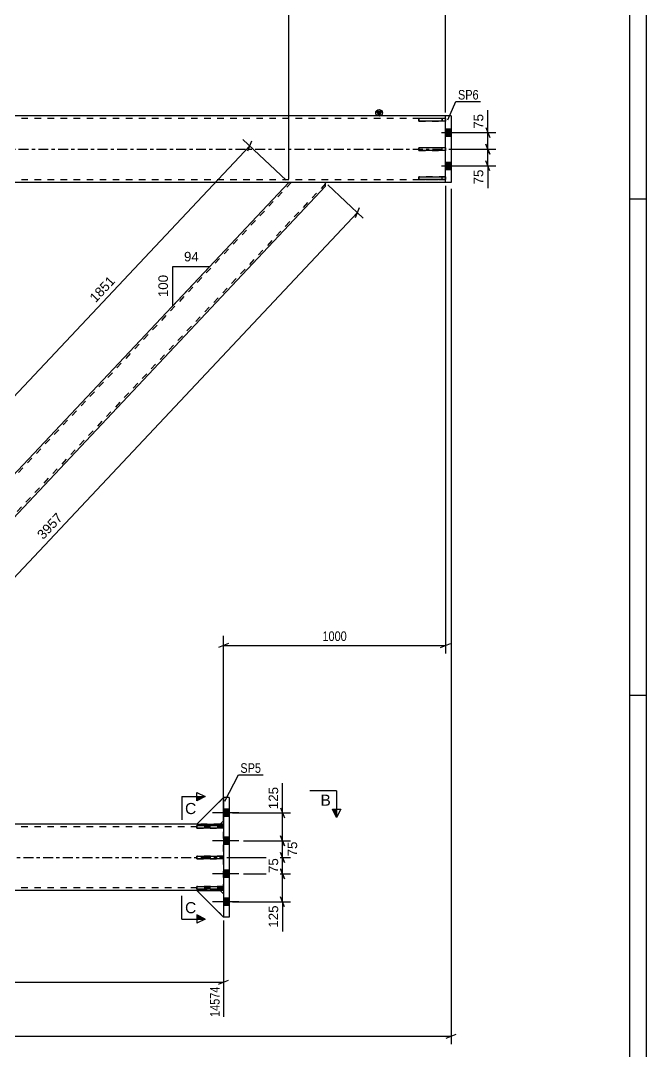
# Model space of a CAD drawing. Header units: millimetres. Extents: x -130 to 1059, y -611 to 230.
# Drawn here: x 870.6 to 1058.6, y -270.9 to 38.6 of the extents above; entities that cross this region are included whole.
import ezdxf

# ---------------------------------------------------------------- set-up
doc = ezdxf.new("R2010")
doc.units = ezdxf.units.MM
doc.linetypes.add('DXK_LINE_DOT2', pattern=[3.9198, 1.9599, -1.9599])
doc.linetypes.add('DXK_LINE_DOT3', pattern=[5.9187, 2.979, -0.9799, 0.9799, -0.9799])
doc.styles.add('Arial', font='ARIAL.TTF', dxfattribs={"height": 0.2})
doc.styles.add('Arial Narrow', font='ARIALN.TTF', dxfattribs={"height": 0.2})

# ---------------------------------------------------------------- blocks, each defined once
blk = doc.blocks.new('Unknown-814407902-1163')
at = {"color": 5, "linetype": 'Continuous'}
for p, q in [((1058.56, -611.02), (1058.56, 229.98)), ((1053.56, -606.02), (1053.56, 224.98)), ((1058.56, -15.02), (1053.56, -15.02)), ((1058.56, -164.02), (1053.56, -164.02))]:
    blk.add_line(p, q, dxfattribs=at)
blk = doc.blocks.new('Part-814407902-1631 - 1390')
at = {"color": 7, "linetype": 'DXK_LINE_DOT2'}
for p, q in [((931.6, -221.43), (923.6, -221.43)), ((923.6, -221.43), (923.6, -222.23)), ((923.6, -222.23), (931.6, -222.23)), ((930.6, -222.23), (930.6, -221.43)), ((931.6, -222.23), (931.6, -221.43))]:
    blk.add_line(p, q, dxfattribs=at)
blk = doc.blocks.new('Part-814407902-1626 - 1390')
at = {"color": 2, "linetype": 'Continuous'}
for p, q in [((923.6, -203.1), (931.6, -203.1)), ((923.6, -203.9), (923.6, -203.1)), ((931.6, -203.9), (923.6, -203.9)), ((931.6, -203.1), (931.6, -203.9))]:
    blk.add_line(p, q, dxfattribs=at)
at = {"color": 7, "linetype": 'DXK_LINE_DOT2'}
blk.add_line((930.6, -203.9), (930.6, -203.1), dxfattribs=at)
blk = doc.blocks.new('Part-814407902-1589 - 1390')
at = {"color": 2, "linetype": 'Continuous'}
for p, q in [((933.27, -194.67), (931.6, -194.67)), ((931.6, -194.67), (931.6, -230.67)), ((933.27, -194.67), (933.27, -230.67)), ((933.27, -230.67), (931.6, -230.67))]:
    blk.add_line(p, q, dxfattribs=at)
blk = doc.blocks.new('Part-814407902-1628 - 1390')
at = {"color": 2, "linetype": 'Continuous'}
for p, q in [((923.6, -221.43), (931.6, -221.43)), ((923.6, -222.23), (923.6, -221.43)), ((931.6, -222.23), (923.6, -222.23)), ((931.6, -221.43), (931.6, -222.23))]:
    blk.add_line(p, q, dxfattribs=at)
at = {"color": 7, "linetype": 'DXK_LINE_DOT2'}
blk.add_line((930.6, -222.23), (930.6, -221.43), dxfattribs=at)
blk = doc.blocks.new('Part-814407902-1574 - 1390')
at = {"color": 2, "linetype": 'Continuous'}
for p, q in [((998.27, -10), (998.27, 10)), ((999.94, 10), (998.27, 10)), ((999.94, 10), (999.94, -10)), ((999.94, -10), (998.27, -10))]:
    blk.add_line(p, q, dxfattribs=at)
blk = doc.blocks.new('Part-814407902-1627 - 1390')
at = {"color": 2, "linetype": 'Continuous'}
for p, q in [((923.6, -212.27), (931.6, -212.27)), ((923.6, -213.07), (923.6, -212.27)), ((931.6, -213.07), (923.6, -213.07)), ((931.6, -212.27), (931.6, -213.07))]:
    blk.add_line(p, q, dxfattribs=at)
at = {"color": 7, "linetype": 'DXK_LINE_DOT2'}
blk.add_line((930.6, -213.07), (930.6, -212.27), dxfattribs=at)
blk = doc.blocks.new('Part-814407902-1629 - 1390')
at = {"color": 7, "linetype": 'DXK_LINE_DOT2'}
for p, q in [((931.6, -203.1), (923.6, -203.1)), ((923.6, -203.1), (923.6, -203.9)), ((923.6, -203.9), (931.6, -203.9)), ((930.6, -203.9), (930.6, -203.1)), ((931.6, -203.9), (931.6, -203.1))]:
    blk.add_line(p, q, dxfattribs=at)
blk = doc.blocks.new('Part-814407902-1630 - 1390')
at = {"color": 7, "linetype": 'DXK_LINE_DOT2'}
for p, q in [((931.6, -212.27), (923.6, -212.27)), ((923.6, -212.27), (923.6, -213.07)), ((923.6, -213.07), (931.6, -213.07)), ((930.6, -213.07), (930.6, -212.27)), ((931.6, -213.07), (931.6, -212.27))]:
    blk.add_line(p, q, dxfattribs=at)
blk = doc.blocks.new('Part-814407902-1634 - 1390')
at = {"color": 7, "linetype": 'DXK_LINE_DOT2'}
for p, q in [((923.6, -222.67), (930.6, -222.67)), ((931.6, -230.67), (923.6, -222.67)), ((930.6, -222.67), (931.6, -223.67)), ((931.6, -223.67), (931.6, -230.67))]:
    blk.add_line(p, q, dxfattribs=at)
blk = doc.blocks.new('Part-814407902-1637 - 1390')
at = {"color": 2, "linetype": 'Continuous'}
for p, q in [((931.6, -230.67), (923.6, -222.67)), ((923.6, -222.67), (930.6, -222.67)), ((930.6, -222.67), (931.6, -223.67))]:
    blk.add_line(p, q, dxfattribs=at)
at = {"color": 7, "linetype": 'DXK_LINE_DOT2'}
blk.add_line((931.6, -223.67), (931.6, -230.67), dxfattribs=at)
blk = doc.blocks.new('Part-814407902-1640 - 1390')
at = {"color": 7, "linetype": 'DXK_LINE_DOT2'}
for p, q in [((931.6, -194.67), (923.6, -202.67)), ((931.6, -201.67), (931.6, -194.67)), ((923.6, -202.67), (930.6, -202.67)), ((930.6, -202.67), (931.6, -201.67))]:
    blk.add_line(p, q, dxfattribs=at)
blk = doc.blocks.new('Part-814407902-1643 - 1390')
at = {"color": 2, "linetype": 'Continuous'}
for p, q in [((931.6, -194.67), (923.6, -202.67)), ((923.6, -202.67), (930.6, -202.67)), ((930.6, -202.67), (931.6, -201.67))]:
    blk.add_line(p, q, dxfattribs=at)
at = {"color": 7, "linetype": 'DXK_LINE_DOT2'}
blk.add_line((931.6, -201.67), (931.6, -194.67), dxfattribs=at)
blk = doc.blocks.new('Part-814407902-1644 - 1390')
at = {"color": 2, "linetype": 'Continuous'}
for p, q in [((998.27, 0.42), (990.27, 0.42)), ((990.27, -0.38), (990.27, 0.42)), ((998.27, 0.42), (998.27, -0.38)), ((998.27, -0.38), (990.27, -0.38))]:
    blk.add_line(p, q, dxfattribs=at)
at = {"color": 7, "linetype": 'DXK_LINE_DOT2'}
blk.add_line((997.27, -0.38), (997.27, 0.42), dxfattribs=at)
blk = doc.blocks.new('Part-814407902-1645 - 1390')
at = {"color": 2, "linetype": 'Continuous'}
for p, q in [((998.27, 9.19), (990.27, 9.19)), ((990.27, 8.39), (990.27, 9.19)), ((998.27, 8.39), (990.27, 8.39)), ((998.27, 9.19), (998.27, 8.39))]:
    blk.add_line(p, q, dxfattribs=at)
at = {"color": 7, "linetype": 'DXK_LINE_DOT2'}
blk.add_line((997.27, 8.39), (997.27, 9.19), dxfattribs=at)
blk = doc.blocks.new('Part-814407902-1646 - 1390')
at = {"color": 2, "linetype": 'Continuous'}
for p, q in [((990.27, -8.34), (998.27, -8.34)), ((990.27, -9.14), (990.27, -8.34)), ((998.27, -9.14), (990.27, -9.14)), ((998.27, -8.34), (998.27, -9.14))]:
    blk.add_line(p, q, dxfattribs=at)
at = {"color": 7, "linetype": 'DXK_LINE_DOT2'}
blk.add_line((997.27, -9.14), (997.27, -8.34), dxfattribs=at)
blk = doc.blocks.new('Part-814407902-1647 - 1390')
at = {"color": 7, "linetype": 'DXK_LINE_DOT2'}
for p, q in [((998.27, 0.42), (990.27, 0.42)), ((990.27, 0.42), (990.27, -0.38)), ((997.27, -0.38), (997.27, 0.42)), ((998.27, -0.38), (998.27, 0.42)), ((990.27, -0.38), (998.27, -0.38))]:
    blk.add_line(p, q, dxfattribs=at)
blk = doc.blocks.new('Part-814407902-1648 - 1390')
at = {"color": 7, "linetype": 'DXK_LINE_DOT2'}
for p, q in [((998.27, 9.19), (990.27, 9.19)), ((990.27, 9.19), (990.27, 8.39)), ((990.27, 8.39), (998.27, 8.39)), ((997.27, 9.19), (997.27, 8.39)), ((998.27, 8.39), (998.27, 9.19))]:
    blk.add_line(p, q, dxfattribs=at)
blk = doc.blocks.new('Part-814407902-1649 - 1390')
at = {"color": 7, "linetype": 'DXK_LINE_DOT2'}
for p, q in [((998.27, -8.34), (990.27, -8.34)), ((990.27, -8.34), (990.27, -9.14)), ((990.27, -9.14), (998.27, -9.14)), ((997.27, -9.14), (997.27, -8.34)), ((998.27, -9.14), (998.27, -8.34))]:
    blk.add_line(p, q, dxfattribs=at)
blk = doc.blocks.new('Part-814407902-1664 - 1390')
at = {"linetype": 'Continuous'}
blk.add_hatch(color=2, dxfattribs=at).paths.add_polyline_path([(978.27, 10), (977.47, 11.4), (979.07, 11.4)])
at = {"color": 2, "linetype": 'Continuous'}
for p, q in [((998.27, 10), (769.95, 10)), ((978.27, 10), (977.47, 11.4)), ((977.47, 11.4), (979.07, 11.4)), ((979.07, 11.4), (978.27, 10)), ((998.27, -10), (777.45, -10))]:
    blk.add_line(p, q, dxfattribs=at)
at = {"color": 7, "linetype": 'DXK_LINE_DOT2'}
for p, q in [((998.27, -10), (998.27, 10)), ((998.27, 9.2), (0, 9.2)), ((998.27, -9.2), (0, -9.2)), ((998.27, -10), (193.38, -10))]:
    blk.add_line(p, q, dxfattribs=at)
at = {"color": 7, "linetype": 'DXK_LINE_DOT3'}
blk.add_line((0, 0), (998.27, 0), dxfattribs=at)
at = {"color": 2, "linetype": 'Continuous'}
blk.add_circle((978.27, 10.9), 1, dxfattribs=at)
blk = doc.blocks.new('Part-814407902-1667 - 1390')
at = {"color": 7, "linetype": 'DXK_LINE_DOT2'}
for p, q in [((931.6, -203.47), (-40, -203.47)), ((930.6, -202.67), (923.6, -202.67)), ((931.6, -222.67), (931.6, -202.67)), ((931.6, -221.87), (-40, -221.87)), ((930.6, -222.67), (923.6, -222.67))]:
    blk.add_line(p, q, dxfattribs=at)
at = {"color": 2, "linetype": 'Continuous'}
for p, q in [((923.6, -202.67), (204.27, -202.67)), ((931.6, -202.67), (930.6, -202.67)), ((923.6, -222.67), (777.45, -222.67)), ((931.6, -222.67), (930.6, -222.67))]:
    blk.add_line(p, q, dxfattribs=at)
at = {"color": 7, "linetype": 'DXK_LINE_DOT3'}
blk.add_line((-40, -212.67), (931.6, -212.67), dxfattribs=at)
blk = doc.blocks.new('Bolt-814407902-1804 - 1390')
at = {"linetype": 'Continuous'}
for points in [[(931.6, -198.23), (931.6, -200.43), (933.27, -200.43), (933.27, -198.23)], [(931.6, -198.23), (931.6, -200.43), (933.27, -200.43), (933.27, -198.23)], [(931.6, -198.23), (931.6, -200.43), (933.27, -200.43), (933.27, -198.23)], [(931.6, -206.57), (931.6, -208.77), (933.27, -208.77), (933.27, -206.57)], [(931.6, -206.57), (931.6, -208.77), (933.27, -208.77), (933.27, -206.57)], [(931.6, -216.57), (931.6, -218.77), (933.27, -218.77), (933.27, -216.57)], [(931.6, -216.57), (931.6, -218.77), (933.27, -218.77), (933.27, -216.57)], [(931.6, -224.9), (931.6, -227.1), (933.27, -227.1), (933.27, -224.9)], [(931.6, -224.9), (931.6, -227.1), (933.27, -227.1), (933.27, -224.9)], [(931.6, -224.9), (931.6, -227.1), (933.27, -227.1), (933.27, -224.9)]]:
    blk.add_hatch(color=1, dxfattribs=at).paths.add_polyline_path(points)
at = {"color": 1, "linetype": 'Continuous'}
for p, q in [((936.2, -199.33), (928.27, -199.33)), ((936.2, -199.33), (928.27, -199.33)), ((936.2, -199.33), (928.27, -199.33)), ((933.27, -198.23), (931.6, -198.23)), ((933.27, -198.23), (931.6, -198.23)), ((933.27, -198.23), (931.6, -198.23)), ((933.27, -200.43), (931.6, -200.43)), ((933.27, -200.43), (931.6, -200.43)), ((933.27, -200.43), (931.6, -200.43)), ((933.27, -206.57), (931.6, -206.57)), ((933.27, -206.57), (931.6, -206.57)), ((936.2, -207.67), (928.27, -207.67)), ((936.2, -207.67), (928.27, -207.67)), ((933.27, -208.77), (931.6, -208.77)), ((933.27, -208.77), (931.6, -208.77)), ((933.27, -216.57), (931.6, -216.57)), ((933.27, -216.57), (931.6, -216.57)), ((936.2, -217.67), (928.27, -217.67)), ((936.2, -217.67), (928.27, -217.67)), ((933.27, -218.77), (931.6, -218.77)), ((933.27, -218.77), (931.6, -218.77)), ((933.27, -224.9), (931.6, -224.9)), ((933.27, -224.9), (931.6, -224.9)), ((933.27, -224.9), (931.6, -224.9)), ((936.2, -226), (928.27, -226)), ((936.2, -226), (928.27, -226)), ((936.2, -226), (928.27, -226)), ((933.27, -227.1), (931.6, -227.1)), ((933.27, -227.1), (931.6, -227.1)), ((933.27, -227.1), (931.6, -227.1))]:
    blk.add_line(p, q, dxfattribs=at)
blk = doc.blocks.new('Bolt-814407902-1805 - 1390')
at = {"linetype": 'Continuous'}
for points in [[(998.27, 6.1), (998.27, 3.9), (999.94, 3.9), (999.94, 6.1)], [(998.27, 6.1), (998.27, 3.9), (999.94, 3.9), (999.94, 6.1)], [(998.27, -3.9), (998.27, -6.1), (999.94, -6.1), (999.94, -3.9)], [(998.27, -3.9), (998.27, -6.1), (999.94, -6.1), (999.94, -3.9)]]:
    blk.add_hatch(color=1, dxfattribs=at).paths.add_polyline_path(points)
at = {"color": 1, "linetype": 'Continuous'}
for p, q in [((997, 5), (1004.94, 5)), ((997, 5), (1004.94, 5)), ((998.27, 6.1), (999.94, 6.1)), ((998.27, 6.1), (999.94, 6.1)), ((998.27, 3.9), (999.94, 3.9)), ((998.27, 3.9), (999.94, 3.9)), ((997, -5), (1004.94, -5)), ((997, -5), (1004.94, -5)), ((998.27, -3.9), (999.94, -3.9)), ((998.27, -3.9), (999.94, -3.9)), ((998.27, -6.1), (999.94, -6.1)), ((998.27, -6.1), (999.94, -6.1))]:
    blk.add_line(p, q, dxfattribs=at)
blk = doc.blocks.new('Part-814407902-1908 - 1390')
at = {"color": 7, "linetype": 'DXK_LINE_DOT2'}
for p, q in [((951.89, -10), (771, -202.34)), ((962.2, -10.32), (781.32, -202.67)), ((962.2, -10), (951.16, -10)), ((866.6, -99.91), (860.56, -106.33)), ((782.05, -202.67), (771, -202.67))]:
    blk.add_line(p, q, dxfattribs=at)
at = {"color": 2, "linetype": 'Continuous'}
for p, q in [((962.2, -11.1), (782.05, -202.67)), ((951.16, -10), (866.6, -99.91)), ((962.2, -11.1), (962.2, -10)), ((771, -201.57), (860.56, -106.33)), ((771, -202.67), (771, -201.57))]:
    blk.add_line(p, q, dxfattribs=at)
blk = doc.blocks.new('StraightDimension-814407902-2506 - 1390')
at = {"color": 7, "linetype": 'Continuous'}
for p, q in [((948.73, -216.17), (949.93, -219.17)), ((937.6, -217.67), (951.73, -217.67)), ((949.33, -226), (949.33, -217.67)), ((949.93, -227.5), (948.73, -224.5)), ((934.27, -226), (951.73, -226))]:
    blk.add_line(p, q, dxfattribs=at)
at = {"color": 0}
blk.add_wipeout([(948.58, -226.52), (944.38, -226.52), (944.38, -234.4), (948.58, -234.4)], dxfattribs=at)
at = {"color": 7, "linetype": 'Continuous'}
blk.add_line((949.33, -226), (949.33, -234.92), dxfattribs=at)
blk.add_line((949.33, -226), (949.33, -234.92), dxfattribs=at)
at = {"color": 3, "style": 'Arial'}
blk.add_text('125', height=2.865, rotation=90.0002, dxfattribs=at).set_placement((947.98, -233.8))
blk = doc.blocks.new('StraightDimension-814407902-34194 - 1390')
at = {"color": 7, "linetype": 'Continuous'}
for p, q in [((782.05, -9), (782.05, 81.64)), ((951.16, -9), (951.16, 81.64)), ((783.55, 71.8), (780.55, 70.6)), ((949.66, 70.6), (952.66, 71.8)), ((782.05, 71.2), (951.16, 71.2))]:
    blk.add_line(p, q, dxfattribs=at)
at = {"color": 0, "linetype": 'Continuous'}
blk.add_wipeout([(950.56, 82.24), (946.36, 82.24), (946.36, 71.9), (950.56, 71.9)], dxfattribs=at)
at = {"color": 0}
blk.add_wipeout([(870.86, 71.95), (870.86, 76.15), (862.35, 76.15), (862.35, 71.95)], dxfattribs=at)
at = {"color": 3, "linetype": 'Continuous', "style": 'Arial Narrow'}
blk.add_text('14267', height=2.863, rotation=90.0002, dxfattribs=at).set_placement((949.96, 72.5))
at = {"color": 3, "style": 'Arial Narrow'}
blk.add_text('2537', height=2.863, dxfattribs=at).set_placement((862.95, 72.55))
blk = doc.blocks.new('StraightDimension-814407902-34193 - 1390')
at = {"color": 7, "linetype": 'Continuous'}
for p, q in [((951.16, -9), (951.16, 81.64)), ((998.27, 11), (998.27, 81.64)), ((952.66, 71.8), (949.66, 70.6)), ((996.77, 70.6), (999.77, 71.8)), ((951.16, 71.2), (998.27, 71.2))]:
    blk.add_line(p, q, dxfattribs=at)
at = {"color": 0, "linetype": 'Continuous'}
blk.add_wipeout([(997.67, 82.24), (993.47, 82.24), (993.47, 71.9), (997.67, 71.9)], dxfattribs=at)
at = {"color": 0}
blk.add_wipeout([(978.06, 71.95), (978.06, 76.15), (971.37, 76.15), (971.37, 71.95)], dxfattribs=at)
at = {"color": 3, "linetype": 'Continuous', "style": 'Arial Narrow'}
blk.add_text('14974', height=2.863, rotation=90.0002, dxfattribs=at).set_placement((997.07, 72.5))
at = {"color": 3, "style": 'Arial Narrow'}
blk.add_text('707', height=2.863, dxfattribs=at).set_placement((971.97, 72.55))
blk = doc.blocks.new('StraightDimension-814407902-2125 - 1390')
at = {"color": 7, "linetype": 'Continuous'}
for p, q in [((999.27, 0.02), (1013.33, 0.02)), ((1010.33, 1.52), (1011.53, -1.48)), ((1010.93, -5), (1010.93, 0.02)), ((1000.94, -5), (1013.33, -5)), ((1011.53, -6.5), (1010.33, -3.5))]:
    blk.add_line(p, q, dxfattribs=at)
at = {"color": 0}
blk.add_wipeout([(1010.18, -5.53), (1005.98, -5.53), (1005.98, -11.17), (1010.18, -11.17)], dxfattribs=at)
at = {"color": 7, "linetype": 'Continuous'}
blk.add_line((1010.93, -5), (1010.93, -11.7), dxfattribs=at)
blk.add_line((1010.93, -5), (1010.93, -11.7), dxfattribs=at)
at = {"color": 3, "style": 'Arial'}
blk.add_text('75', height=2.865, rotation=90.0002, dxfattribs=at).set_placement((1009.58, -10.57))
blk = doc.blocks.new('StraightDimension-814407902-2116 - 1390')
at = {"color": 7, "linetype": 'Continuous'}
for p, q in [((1010.33, 6.5), (1011.53, 3.5)), ((1000.94, 5), (1013.33, 5)), ((1010.93, 0.02), (1010.93, 5)), ((999.27, 0.02), (1013.33, 0.02)), ((1011.53, -1.48), (1010.33, 1.52))]:
    blk.add_line(p, q, dxfattribs=at)
at = {"color": 0}
blk.add_wipeout([(1010.18, 11.17), (1005.98, 11.17), (1005.98, 5.53), (1010.18, 5.53)], dxfattribs=at)
at = {"color": 7, "linetype": 'Continuous'}
blk.add_line((1010.93, 5), (1010.93, 11.7), dxfattribs=at)
blk.add_line((1010.93, 5), (1010.93, 11.7), dxfattribs=at)
at = {"color": 3, "style": 'Arial'}
blk.add_text('75', height=2.865, rotation=90.0002, dxfattribs=at).set_placement((1009.58, 6.13))
blk = doc.blocks.new('AngleDimension-814407902-2153 - 1390')
at = {"color": 7, "linetype": 'Continuous'}
for p, q in [((916.37, -35.19), (927.47, -35.19)), ((916.37, -46.99), (927.47, -35.19)), ((916.37, -46.99), (916.37, -35.19)), ((919.75, -43.4), (927.47, -35.19))]:
    blk.add_line(p, q, dxfattribs=at)
at = {"color": 0}
for points in [[(924.74, -34.29), (924.74, -30.09), (919.1, -30.09), (919.1, -34.29)], [(915.47, -37.16), (911.27, -37.16), (911.27, -45.03), (915.47, -45.03)]]:
    blk.add_wipeout(points, dxfattribs=at)
at = {"color": 3, "style": 'Arial'}
blk.add_text('94', height=2.865, dxfattribs=at).set_placement((919.7, -33.69))
blk.add_text('100', height=2.865, rotation=90.0002, dxfattribs=at).set_placement((914.87, -44.43))
blk = doc.blocks.new('StraightDimension-814407902-2395 - 1390')
at = {"color": 7, "linetype": 'Continuous'}
for p, q in [((962.93, -10.69), (973.54, -20.66)), ((971.2, -20.52), (972.38, -17.51)), ((791.08, -211.16), (971.79, -19.01)), ((782.78, -203.35), (792.83, -212.81)), ((791.67, -209.66), (790.49, -212.67))]:
    blk.add_line(p, q, dxfattribs=at)
at = {"color": 0}
blk.add_wipeout([(884.35, -110.9), (881.29, -108.02), (874.37, -115.37), (877.43, -118.25)], dxfattribs=at)
at = {"color": 3, "style": 'Arial'}
blk.add_text('3957', height=2.865, rotation=46.7591, dxfattribs=at).set_placement((877.4, -117.4))
blk = doc.blocks.new('StraightDimension-814407902-2446 - 1390')
at = {"color": 7, "linetype": 'Continuous'}
for p, q in [((999.98, -11.86), (999.98, -268.76)), ((998.48, -266.96), (1001.48, -265.76)), ((-40, -266.36), (999.98, -266.36))]:
    blk.add_line(p, q, dxfattribs=at)
blk = doc.blocks.new('StraightDimension-814407902-2471 - 1390')
at = {"color": 7, "linetype": 'Continuous'}
for p, q in [((948.73, -206.17), (949.93, -209.17)), ((937.6, -207.67), (952.18, -207.67)), ((949.33, -212.67), (949.33, -207.67)), ((932.6, -212.67), (952.18, -212.67)), ((949.93, -214.17), (948.73, -211.17))]:
    blk.add_line(p, q, dxfattribs=at)
at = {"color": 0}
blk.add_wipeout([(954.28, -207.34), (950.08, -207.34), (950.08, -212.99), (954.28, -212.99)], dxfattribs=at)
at = {"color": 3, "style": 'Arial'}
blk.add_text('75', height=2.865, rotation=90.0002, dxfattribs=at).set_placement((953.68, -212.39))
blk = doc.blocks.new('StraightDimension-814407902-2482 - 1390')
at = {"color": 7, "linetype": 'Continuous'}
for p, q in [((948.73, -197.83), (949.93, -200.83)), ((934.27, -199.33), (951.73, -199.33)), ((949.33, -207.67), (949.33, -199.33)), ((949.93, -209.17), (948.73, -206.17)), ((937.6, -207.67), (951.73, -207.67))]:
    blk.add_line(p, q, dxfattribs=at)
at = {"color": 0}
blk.add_wipeout([(948.58, -190.94), (944.38, -190.94), (944.38, -198.81), (948.58, -198.81)], dxfattribs=at)
at = {"color": 7, "linetype": 'Continuous'}
blk.add_line((949.33, -199.33), (949.33, -190.41), dxfattribs=at)
blk.add_line((949.33, -199.33), (949.33, -190.41), dxfattribs=at)
at = {"color": 3, "style": 'Arial'}
blk.add_text('125', height=2.865, rotation=90.0002, dxfattribs=at).set_placement((947.98, -198.21))
blk = doc.blocks.new('StraightDimension-814407902-2495 - 1390')
at = {"color": 7, "linetype": 'Continuous'}
for p, q in [((932.6, -212.67), (951.73, -212.67)), ((948.73, -211.17), (949.93, -214.17)), ((949.33, -217.67), (949.33, -212.67)), ((949.93, -219.17), (948.73, -216.17)), ((937.6, -217.67), (951.73, -217.67))]:
    blk.add_line(p, q, dxfattribs=at)
at = {"color": 0}
blk.add_wipeout([(948.58, -212.34), (944.38, -212.34), (944.38, -217.99), (948.58, -217.99)], dxfattribs=at)
at = {"color": 3, "style": 'Arial'}
blk.add_text('75', height=2.865, rotation=90.0002, dxfattribs=at).set_placement((947.98, -217.39))
blk = doc.blocks.new('StraightDimension-814407902-2831 - 1390')
at = {"color": 7, "linetype": 'Continuous'}
for p, q in [((854.9, -88.9), (939.45, 1.01)), ((950.43, -9.31), (937.38, 2.96)), ((938.86, -0.49), (940.04, 2.51)), ((865.88, -99.23), (852.82, -86.95)), ((855.49, -87.4), (854.31, -90.41))]:
    blk.add_line(p, q, dxfattribs=at)
at = {"color": 0}
blk.add_wipeout([(900.09, -39.76), (897.03, -36.88), (890.11, -44.23), (893.17, -47.11)], dxfattribs=at)
at = {"color": 3, "style": 'Arial'}
blk.add_text('1851', height=2.865, rotation=46.7591, dxfattribs=at).set_placement((893.15, -46.26))
blk = doc.blocks.new('StraightDimension-814407902-3149 - 1390')
at = {"color": 7, "linetype": 'Continuous'}
for p, q in [((998.27, -11), (998.27, -151.43)), ((933.1, -148.43), (930.1, -149.63)), ((931.6, -201.67), (931.6, -146.18)), ((996.77, -149.63), (999.77, -148.43)), ((931.6, -149.03), (998.27, -149.03))]:
    blk.add_line(p, q, dxfattribs=at)
at = {"color": 0}
blk.add_wipeout([(969.19, -148.28), (969.19, -144.08), (960.68, -144.08), (960.68, -148.28)], dxfattribs=at)
at = {"color": 3, "style": 'Arial Narrow'}
blk.add_text('1000', height=2.863, dxfattribs=at).set_placement((961.28, -147.68))
blk = doc.blocks.new('StraightDimension-814407902-31398 - 1390')
at = {"color": 7, "linetype": 'Continuous'}
for p, q in [((782.05, -203.67), (782.05, -260.61)), ((931.6, -231.67), (931.6, -260.61)), ((783.55, -249.57), (780.55, -250.77)), ((782.05, -250.17), (931.6, -250.17)), ((930.1, -250.77), (933.1, -249.57))]:
    blk.add_line(p, q, dxfattribs=at)
at = {"color": 0}
blk.add_wipeout([(861.08, -249.42), (861.08, -245.22), (852.57, -245.22), (852.57, -249.42)], dxfattribs=at)
at = {"color": 0, "linetype": 'Continuous'}
blk.add_wipeout([(931, -250.87), (926.8, -250.87), (926.8, -261.21), (931, -261.21)], dxfattribs=at)
at = {"color": 3, "style": 'Arial Narrow'}
blk.add_text('2243', height=2.863, dxfattribs=at).set_placement((853.17, -248.82))
at = {"color": 3, "linetype": 'Continuous', "style": 'Arial Narrow'}
blk.add_text('14574', height=2.863, rotation=90.0002, dxfattribs=at).set_placement((930.4, -260.61))
blk = doc.blocks.new('Mark-814407902-1570 - 1390')
at = {"color": 0}
blk.add_wipeout([(1008.19, 14.93), (1008.19, 17.93), (1001.98, 17.93), (1001.98, 14.93)], dxfattribs=at)
blk.add_wipeout([(1008.19, 14.93), (1008.19, 17.93), (1001.98, 17.93), (1001.98, 14.93)], dxfattribs=at)
at = {"color": 30, "linetype": 'Continuous'}
for p, q in [((998.94, 8.79), (1001.38, 14.33)), ((1001.38, 14.33), (1008.79, 14.33))]:
    blk.add_line(p, q, dxfattribs=at)
at = {"color": 3, "style": 'Arial Narrow'}
blk.add_text('SP6', height=2.863, dxfattribs=at).set_placement((1001.98, 14.93))
blk = doc.blocks.new('Mark-814407902-1585 - 1390')
at = {"color": 0}
blk.add_wipeout([(942.84, -187.28), (942.84, -184.28), (936.62, -184.28), (936.62, -187.28)], dxfattribs=at)
blk.add_wipeout([(942.84, -187.28), (942.84, -184.28), (936.62, -184.28), (936.62, -187.28)], dxfattribs=at)
at = {"color": 30, "linetype": 'Continuous'}
for p, q in [((932.01, -195.84), (936.02, -187.88)), ((936.02, -187.88), (943.44, -187.88))]:
    blk.add_line(p, q, dxfattribs=at)
at = {"color": 3, "style": 'Arial Narrow'}
blk.add_text('SP5', height=2.863, dxfattribs=at).set_placement((936.62, -187.28))
blk = doc.blocks.new('SectionMark-814407902-3257 - 1390')
at = {"color": 6, "linetype": 'Continuous'}
for p, q in [((919.01, -194.43), (926.01, -194.43)), ((923.51, -193.18), (926.01, -194.43)), ((919.01, -231.21), (926.01, -231.21)), ((926.01, -231.21), (923.51, -232.46))]:
    blk.add_line(p, q, dxfattribs=at)
at = {"color": 0, "linetype": 'Continuous'}
for points in [[(923.38, -199.68), (923.38, -196.18), (920.01, -196.18), (920.01, -199.68)], [(923.38, -229.46), (923.38, -225.96), (920.01, -225.96), (920.01, -229.46)]]:
    blk.add_wipeout(points, dxfattribs=at)
at = {"linetype": 'Continuous'}
for points in [[(923.51, -195.68), (923.51, -194.43), (926.01, -194.43)], [(923.51, -231.21), (923.51, -229.96), (926.01, -231.21)]]:
    blk.add_hatch(color=6, dxfattribs=at).paths.add_polyline_path(points)
at = {"color": 6, "linetype": 'Continuous'}
for p, q in [((919.01, -194.43), (919.01, -201.43)), ((923.51, -195.68), (923.51, -193.18)), ((926.01, -194.43), (923.51, -195.68)), ((919.01, -231.21), (919.01, -224.21)), ((926.01, -231.21), (923.51, -229.96)), ((923.51, -229.96), (923.51, -232.46))]:
    blk.add_line(p, q, dxfattribs=at)
at = {"color": 3, "linetype": 'Continuous', "style": 'Arial'}
for p in [(920.01, -199.68), (920.01, -229.46)]:
    blk.add_text('C', height=3.34, dxfattribs=at).set_placement(p)
blk = doc.blocks.new('SectionMark-814407902-3251 - 1390')
at = {"color": 6, "linetype": 'Continuous'}
for p in [(965.54, -192.67), (966.79, -198.17)]:
    blk.add_line(p, (965.54, -200.67), dxfattribs=at)
at = {"color": 0, "linetype": 'Continuous'}
blk.add_wipeout([(963.79, -197.17), (963.79, -193.67), (960.68, -193.67), (960.68, -197.17)], dxfattribs=at)
at = {"linetype": 'Continuous'}
blk.add_hatch(color=6, dxfattribs=at).paths.add_polyline_path([(964.29, -198.17), (965.54, -198.17), (965.54, -200.67)])
at = {"color": 6, "linetype": 'Continuous'}
for p, q in [((965.54, -192.67), (957.54, -192.67)), ((964.29, -198.17), (966.79, -198.17)), ((965.54, -200.67), (964.29, -198.17))]:
    blk.add_line(p, q, dxfattribs=at)
at = {"color": 3, "linetype": 'Continuous', "style": 'Arial'}
blk.add_text('B', height=3.34, dxfattribs=at).set_placement((960.68, -197.17))

msp = doc.modelspace()

# ---------------------------------------------------------------- block references
for name in ['Unknown-814407902-1163', 'Part-814407902-1664 - 1390', 'Part-814407902-1574 - 1390', 'Part-814407902-1645 - 1390', 'Part-814407902-1648 - 1390', 'Bolt-814407902-1805 - 1390', 'Part-814407902-1644 - 1390', 'Part-814407902-1647 - 1390', 'Part-814407902-1646 - 1390', 'Part-814407902-1649 - 1390', 'Part-814407902-1908 - 1390', 'Part-814407902-1640 - 1390', 'Part-814407902-1643 - 1390', 'Part-814407902-1589 - 1390', 'Bolt-814407902-1804 - 1390', 'Part-814407902-1667 - 1390', 'Part-814407902-1626 - 1390', 'Part-814407902-1629 - 1390', 'Part-814407902-1627 - 1390', 'Part-814407902-1630 - 1390', 'Part-814407902-1631 - 1390', 'Part-814407902-1628 - 1390', 'Part-814407902-1634 - 1390', 'Part-814407902-1637 - 1390']:
    msp.add_blockref(name, (0, 0))

# ---------------------------------------------------------------- next in the draw order: block references
for name in ['StraightDimension-814407902-34194 - 1390', 'AngleDimension-814407902-2153 - 1390', 'StraightDimension-814407902-2506 - 1390']:
    msp.add_blockref(name, (0, 0))

# ---------------------------------------------------------------- next in the draw order: block references
for name in ['StraightDimension-814407902-34193 - 1390', 'StraightDimension-814407902-2395 - 1390']:
    msp.add_blockref(name, (0, 0))

# ---------------------------------------------------------------- next in the draw order: block references
msp.add_blockref('StraightDimension-814407902-2125 - 1390', (0, 0))

# ---------------------------------------------------------------- next in the draw order: block references
for name in ['StraightDimension-814407902-2116 - 1390', 'StraightDimension-814407902-2446 - 1390']:
    msp.add_blockref(name, (0, 0))

# ---------------------------------------------------------------- next in the draw order: block references
for name in ['Mark-814407902-1570 - 1390', 'StraightDimension-814407902-2831 - 1390', 'StraightDimension-814407902-2471 - 1390']:
    msp.add_blockref(name, (0, 0))

# ---------------------------------------------------------------- next in the draw order: block references
for name in ['StraightDimension-814407902-2482 - 1390', 'StraightDimension-814407902-2495 - 1390']:
    msp.add_blockref(name, (0, 0))

# ---------------------------------------------------------------- next in the draw order: block references
for name in ['StraightDimension-814407902-3149 - 1390', 'StraightDimension-814407902-31398 - 1390']:
    msp.add_blockref(name, (0, 0))

# ---------------------------------------------------------------- next in the draw order: block references
for name in ['Mark-814407902-1585 - 1390', 'SectionMark-814407902-3257 - 1390']:
    msp.add_blockref(name, (0, 0))

# ---------------------------------------------------------------- next in the draw order: block references
msp.add_blockref('SectionMark-814407902-3251 - 1390', (0, 0))

doc.saveas('drawing.dxf')
